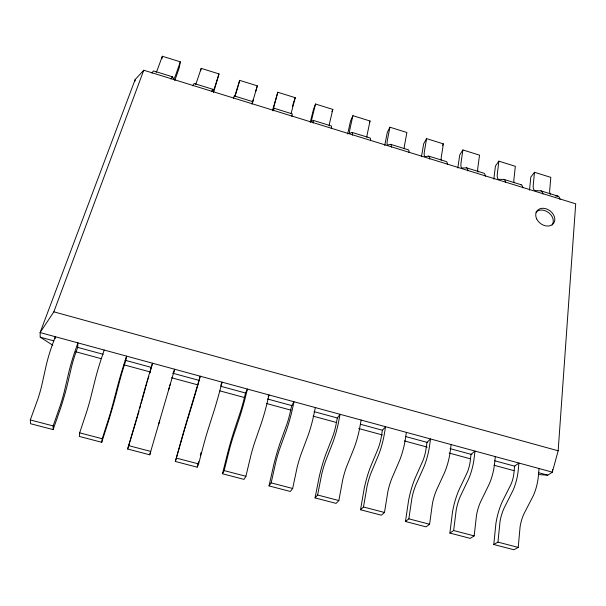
<?xml version="1.0" encoding="UTF-8"?>
<svg xmlns="http://www.w3.org/2000/svg" width="606" height="606" viewBox="0 0 606 606"><rect width="100%" height="100%" fill="white"/><g stroke="black" fill="none" stroke-linecap="round" stroke-linejoin="round"><path stroke-width="0.91" d="M53.131 429.609L53.154 425.92L60.411 405.111A22.475 2.219 -72.6 0 0 64.372 391.271L69.008 371.47A25.626 2.492 -72.9 0 1 74.886 351.571L77.932 342.89L77.666 347.374L75.303 354.093A14.203 1.379 -72.9 0 0 71.485 367.024L67.569 383.75A34.383 3.401 -72.6 0 1 60.418 408.686L53.131 429.609L30.497 423.708L30.3 419.95L37.83 399.149A22.543 2.742 -72.3 0 0 41.791 385.264L46.2 365.342A25.702 3.075 -72.7 0 1 52.116 345.39L55.282 336.716L55.26 338.542M538.628 474.559L547.726 475.18L552.346 472.15L558.156 450.788L575.7 203.828L143.758 70.235L135.168 79.53L40.11 332.58L40.208 337.186L52.813 345.253M552.558 469.324L552.346 472.15L40.11 332.58L53.843 311.832L143.758 70.235M104.202 350.048L101.293 358.729A25.535 1.818 -73.1 0 0 95.46 378.576L90.559 398.233A22.392 1.621 -72.9 0 1 86.59 412.027L79.659 432.843L79.371 436.449L101.732 442.282L108.421 421.344A34.156 1.697 -73.2 0 0 115.579 396.566L119.905 380.06A14.112 0.689 -73.3 0 1 123.677 367.198L125.836 360.472L126.578 356.146L123.791 364.835A25.467 1.242 -73.3 0 0 117.988 384.628L112.86 404.164A22.324 1.114 -73.2 0 1 108.891 417.913L102.24 438.736L101.732 442.282M539.007 468.521L538.272 477.27A24.172 8.726 -77.3 0 1 533.098 496.117L524.099 513.532A21.157 7.757 -78.4 0 0 520.115 526.508L518.221 547.407L513.88 549.756L493.784 544.514L495.905 523.493A32.459 11.241 -78.1 0 1 503.086 500.026L510.547 485.232A13.43 4.583 -77.1 0 0 513.933 472.953L514.57 466.165L518.903 463.045L518.077 471.794A24.232 8.264 -77.1 0 1 512.873 490.686L504.056 508.199A21.21 7.348 -78.1 0 0 500.064 521.213L497.95 542.112L493.784 544.514M550.218 194.352A17.188 5.249 -70.9 0 1 549.627 191.254L550.809 177.369L534.477 172.278L533.151 186.148A17.226 4.969 -71.1 0 0 534.962 190.595L540.923 190.86L557.876 196.109A20.627 6.461 -71.5 0 1 560.035 199.359M529.5 190.17L530.826 177.02L534.477 172.278M495.314 456.613L494.375 465.363A24.301 7.719 -76.8 0 1 489.133 484.308L480.528 501.942A21.278 6.863 -77.8 0 0 476.543 515.002L474.165 535.901L470.211 538.37L449.887 533.068L452.493 512.047A32.633 9.87 -77.5 0 1 459.674 488.436L466.802 473.453A13.499 4.015 -76.6 0 0 470.226 461.105L471.029 454.326L474.983 451.076L473.937 459.818A24.361 7.249 -76.6 0 1 468.673 478.816L460.249 496.549A21.331 6.446 -77.5 0 0 456.257 509.646L453.659 530.538L449.887 533.068M134.964 81.265L135.168 79.53M514.108 182.739A17.271 4.636 -71.3 0 1 513.835 180.164L515.335 166.309L498.852 161.173L497.2 175.005A17.309 4.356 -71.5 0 0 498.647 179.361L503.919 179.406L521.039 184.709A20.725 5.704 -71.8 0 1 522.864 187.868M493.822 179.134L495.45 166.014L498.852 161.173M451.114 444.569L449.963 453.318A24.437 6.689 -76.3 0 1 444.652 472.362L436.449 490.216A21.392 5.954 -77.1 0 0 432.457 503.359L429.593 524.251L426.033 526.849L405.467 521.486L408.58 500.473A32.822 8.454 -76.9 0 1 415.761 476.71L422.541 461.537A13.574 3.439 -76.1 0 0 426.01 449.129L426.98 442.35L430.54 438.964L429.283 447.705A24.498 6.211 -76.1 0 1 423.95 466.802L415.928 484.762A21.452 5.522 -76.9 0 0 411.944 497.943L408.845 518.834L405.467 521.486M477.952 171.983A17.354 4.015 -71.7 0 1 477.695 168.968L479.528 155.144L462.886 149.955L460.901 163.756A17.392 3.719 -71.8 0 0 461.984 168.013L466.552 167.839L483.846 173.187A20.824 4.939 -72.1 0 1 485.323 176.255M457.81 167.998L459.749 154.909L462.886 149.955M161.938 58.767L162.317 56.244L180.308 61.85L179.278 67.69L174.793 80.56M406.391 432.381L405.02 441.123A24.573 5.636 -75.9 0 1 399.649 460.272L391.847 478.354A21.513 5.015 -76.5 0 0 387.863 491.587L384.492 512.471L381.333 515.191L360.525 509.767L364.153 488.762A33.012 7.007 -76.3 0 1 371.334 464.847L377.765 449.478A13.658 2.848 -75.7 0 0 381.28 437.002L382.416 430.23L385.575 426.715L384.098 435.449A24.641 5.143 -75.7 0 1 378.697 454.644L371.084 472.839A21.574 4.575 -76.3 0 0 367.1 486.103L363.494 506.987L360.525 509.767M421.443 156.757L423.7 143.698L426.579 138.638L443.38 143.872L441.206 157.658A17.438 3.378 -72 0 0 441.221 160.173M426.579 138.638L424.245 152.401A17.476 3.075 -72.2 0 0 424.957 156.56L428.806 156.151L446.274 161.56A20.93 4.151 -72.4 0 1 447.402 164.529M361.138 420.056L359.547 428.79A24.717 4.56 -75.4 0 1 354.101 448.039L346.723 466.355A21.642 4.06 -76 0 0 342.738 479.664L338.852 500.548L336.11 503.397L315.059 497.912L319.203 476.914A33.201 5.522 -75.7 0 1 326.384 452.849L332.452 437.282A13.733 2.242 -75.2 0 0 336.012 424.738L337.33 417.973L340.072 414.315L338.375 423.041A24.778 4.053 -75.3 0 1 332.899 442.35L325.717 460.772A21.702 3.606 -75.7 0 0 321.733 474.119L317.605 494.996L315.059 497.912M404.24 148.728A17.521 2.727 -72.4 0 1 404.361 146.243L406.884 132.494L389.916 127.207L387.242 140.933A17.559 2.416 -72.5 0 0 387.567 144.993L390.688 144.349L408.33 149.811A21.028 3.348 -72.7 0 1 409.103 152.689M384.719 145.463L387.31 132.381L389.916 127.207M200.677 70.834L201.192 68.364L219.001 73.917L213.547 92.536M315.347 407.58L313.522 416.307A24.861 3.454 -75 0 1 308.015 435.661L301.061 454.212A21.771 3.075 -75.4 0 0 297.076 467.612L292.66 488.481L290.35 491.466L269.041 485.914L273.73 464.923A33.406 4 -75.2 0 1 280.904 440.706L286.608 424.942A13.817 1.621 -74.8 0 0 290.213 412.33L291.706 405.565L294.024 401.77L292.1 410.489A24.929 2.932 -74.8 0 1 286.555 429.896L279.805 448.561A21.831 2.613 -75.2 0 0 275.821 461.999L271.162 482.868L269.041 485.914M347.655 134.002L350.563 120.958L352.904 115.663L370.031 121.003L367.16 134.714A17.604 2.06 -72.7 0 0 366.903 137.168M159.605 420.943L149.743 454.803L127.654 449.038L134.759 424.745A22.248 0.523 -73.5 0 0 138.729 411.042L144.107 391.643A25.384 0.583 -73.6 0 1 149.871 371.91L152.523 363.214L149.735 373.349M352.904 115.663L349.867 129.351A17.65 1.75 -72.9 0 0 349.806 133.312L352.184 132.434L370.008 137.948A21.134 2.53 -73 0 1 370.417 140.728M222.478 473.771L224.152 470.589L229.363 449.728A21.967 1.591 -74.6 0 1 233.34 436.206L239.65 417.299A25.073 1.788 -74.4 0 0 245.263 397.786L247.422 389.067L245.536 393.014L243.862 399.771A13.893 0.992 -74.4 0 1 240.211 412.451L234.886 428.419A33.61 2.439 -74.6 0 0 227.72 452.796L222.478 473.771L244.036 479.391L245.915 476.271L250.876 455.409A21.907 2.068 -74.9 0 1 254.853 441.925L261.368 423.132A25.005 2.318 -74.6 0 0 266.951 403.672L269.003 394.953L268.17 396.498M310.219 122.427L313.469 109.421L315.529 104.012L332.823 109.406L329.596 123.071A17.695 1.379 -73.1 0 0 329.156 125.934M315.529 104.012L312.135 117.662A17.733 1.06 -73.2 0 0 311.673 121.518L313.294 120.389L331.293 125.965A21.24 1.697 -73.2 0 1 331.33 128.639M238.196 86.007L239.673 80.363L257.315 85.863L255.694 91.453M175.354 461.477L182.345 437.312A22.104 0.545 -74.1 0 1 186.322 423.7L192.17 404.55A25.225 0.614 -74 0 0 197.859 384.924L200.26 376.22L188.314 415.989A33.822 0.841 -74.1 0 0 181.156 440.517L175.354 461.477L197.17 467.173L198.609 463.916L204.116 443.062A22.043 1.03 -74.3 0 1 208.093 429.487L214.153 410.451A25.157 1.159 -74.2 0 0 219.804 390.878L222.099 382.174L220.781 385.386M272.42 110.746L277.79 92.248L295.251 97.695L291.66 111.315A17.786 0.689 -73.4 0 0 291.115 113.708M233.408 98.361A21.513 0.432 -73.9 0 1 234.317 95.945L252.687 101.626L252.278 103.111L253.353 99.445M197.17 467.173L198.616 461.696M200.306 455.318L201.025 452.584M292.433 106.626L293.342 103.164M141.19 403.407L145.735 387.014M277.79 92.248L273.162 109.603L274.003 108.232L292.19 113.86A21.346 0.848 -73.5 0 1 291.85 116.428M146.001 386.067L146.273 385.075M146.569 384.045L146.872 382.977M149.743 454.803L150.712 451.402L128.411 445.577M173.43 373.41L174.626 369.236L169.869 385.613M169.225 387.832L158.454 424.859M147.19 381.886L147.516 380.78M168.566 390.029L170.339 383.939M252.172 103.543L257.315 85.863M251.96 104.096L252.687 101.626M147.841 379.659L148.175 378.538M148.5 377.424L148.834 376.326M239.673 80.363L234.643 96.68M127.654 449.038L134.032 428.094A34.042 0.803 -73.5 0 0 135.964 421.609M235.045 96.354L237.931 86.87M219.001 73.917L214.66 87.453A17.968 0.735 -74.1 0 1 213.16 91.036L212.774 89.271L194.215 83.53A21.627 1.326 -74.2 0 0 192.913 85.832M201.192 68.364L196.67 81.878A18.013 1.076 -74.3 0 1 195.579 84.59M180.308 61.85L175.581 75.349A18.059 1.47 -74.5 0 1 173.649 78.818L172.452 76.795L153.704 70.985A21.74 2.235 -74.5 0 0 151.992 73.182M293.615 102.376L295.251 97.695M162.317 56.244L157.416 69.713A18.104 1.818 -74.7 0 1 156.121 72.379M331.883 111.701L332.823 109.406M369.327 122.503L370.031 121.003M442.524 145.311L443.38 143.872M555.611 195.958L557.876 196.109M520.622 184.641L521.039 184.709M30.3 419.95L53.154 425.92M79.659 432.843L102.24 438.736M176.573 458.159L198.609 463.916M224.152 470.589L245.915 476.271M271.162 482.868L292.66 488.481M317.605 494.996L338.852 500.548M363.494 506.987L384.492 512.471M408.845 518.834L429.593 524.251M453.659 530.538L474.165 535.901M497.95 542.112L518.221 547.407M40.208 337.186L53.896 340.913M77.629 347.359L103.187 354.313M125.101 360.267L151.568 367.463M172.566 373.175L199.033 380.371M220.94 386.325L245.589 393.029M267.496 398.983L292.137 405.687M314.044 411.641L337.777 418.095M360.6 424.298L382.507 430.26M405.323 436.464L427.23 442.418M450.053 448.622L471.96 454.583M494.776 460.787L514.865 466.241M538.598 472.695L547.726 475.18M75.53 351.707L101.104 358.646M123.942 364.842L150.439 372.023M171.445 377.727L197.942 384.916M219.864 390.862L244.529 397.551M266.451 403.498L291.115 410.194M313.044 416.14L336.792 422.579M358.722 428.533L382.469 434.972M404.391 440.918L427.23 447.114M449.16 453.061L470.165 458.765M493.92 465.211L514.017 470.657M53.843 311.832L558.156 450.788M535.984 212.153A10.332 7.916 37.2 0 1 548.847 212.789A10.332 7.916 37.2 0 1 552.096 225.031M313.294 120.389A21.293 1.31 -73.4 0 1 313.158 123.018M352.184 132.434A21.187 2.151 -73.1 0 1 352.427 135.161M274.003 108.232A21.399 0.447 -73.6 0 1 273.488 110.754M390.688 144.349A21.081 2.977 -72.8 0 1 391.294 147.182M140.69 405.202A34.042 0.803 -73.5 0 1 139.797 408.368M139.039 411.019A34.042 0.803 -73.5 0 1 138.653 412.383M138.448 413.072A34.042 0.803 -73.5 0 1 138.047 414.466M137.85 415.163A34.042 0.803 -73.5 0 1 137.433 416.58M137.229 417.292A34.042 0.803 -73.5 0 1 136.812 418.723M136.6 419.443A34.042 0.803 -73.5 0 1 136.176 420.882M428.806 156.151A20.975 3.787 -72.5 0 1 429.775 159.083M466.552 167.839A20.869 4.575 -72.3 0 1 467.87 170.862M170.93 79.038A21.687 1.81 -74.4 0 1 172.452 76.795M211.653 91.635A21.574 0.909 -74.1 0 1 212.774 89.271M540.923 190.86A20.672 6.113 -71.7 0 1 542.923 194.071M503.919 179.406A20.771 5.356 -72 0 1 505.586 182.52M536.666 218.887A10.363 7.923 37.2 0 0 553.149 223.856A10.363 7.923 37.2 0 0 545.961 208.744A10.363 7.923 37.2 0 0 536.666 218.887"/></g></svg>
